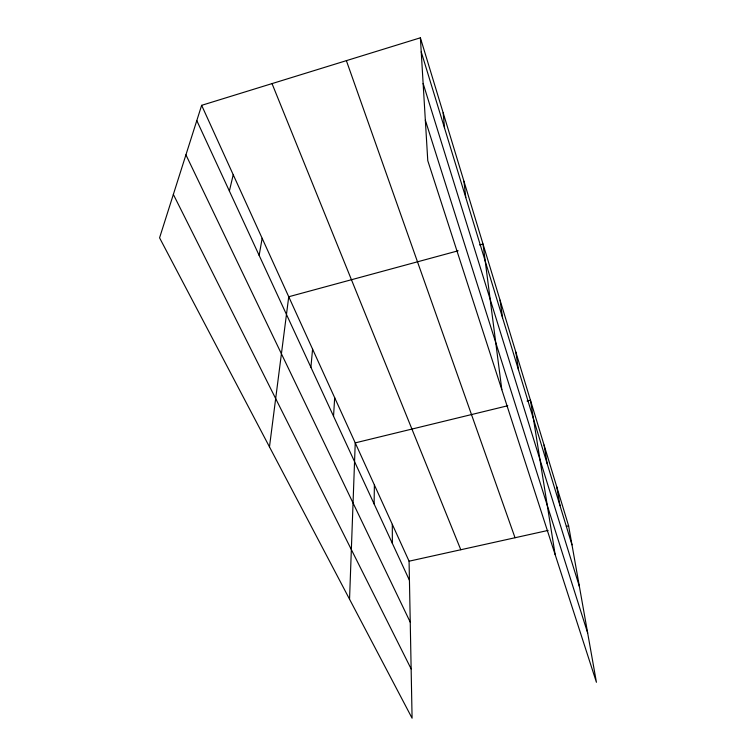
<?xml version="1.0" encoding="UTF-8"?>
<svg xmlns="http://www.w3.org/2000/svg" width="756" height="756" viewBox="0 0 756 756"><rect width="100%" height="100%" fill="white"/><g stroke="black" fill="none" stroke-linecap="round" stroke-linejoin="round"><path stroke-width="1.13" d="M374.107 503.931L374.39 484.983M349.546 599.225L355.235 442.874L507.777 405.736M333.538 416.216L334.681 397.703M310.905 367.293L312.578 349.13M269.476 446.909L288.735 296.749L458.164 250.784M259.147 255.396L262.152 238.31M229.38 191.022L233.226 174.74M201.644 105.33L159.573 237.828L412.086 718.2L409.072 561.198L201.644 105.33L420.383 37.8L568.616 525.883L596.427 682.281L427.773 160.65L420.383 37.8M479.625 244.963L483.018 244.037L501.823 389.671M527.055 401.049L530.457 400.217L555.14 554.573M409.072 561.198L548.091 530.419M566.338 526.384L568.616 525.883M173.36 194.424L411.141 668.909M185.929 154.838L410.243 622.179M196.796 120.591L409.44 580.306M272.028 83.604L460.791 549.744M346.38 60.65L515.034 537.743M425.335 120.166L587.677 633.037M423.124 83.453L579.389 586.476M421.224 51.843L571.99 544.849M556.756 486.807L560.007 505.669M544.065 445.019L547.183 463.711M515.828 352.06L518.569 370.166M500.056 300.151L502.56 317.813M463.957 181.279L465.79 197.581M443.158 112.805L444.547 128.104M392.298 524.343L392.364 543.394"/></g></svg>
